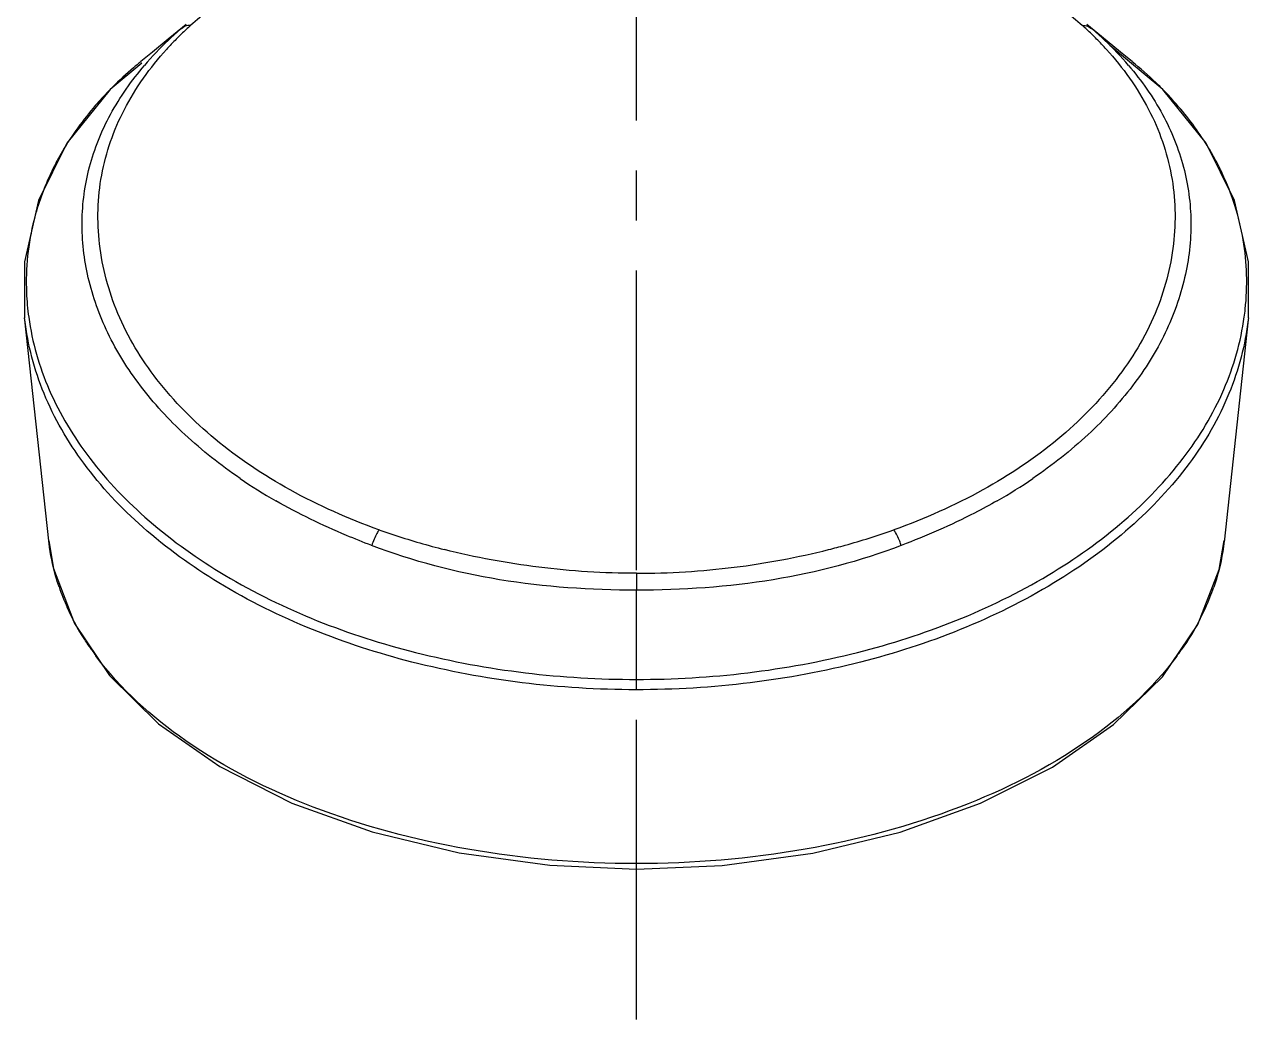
# Model space of a CAD drawing. Header units: millimetres. Extents: x 2881 to 3722, y -1342 to -748.
# Drawn here: x 3233.3 to 3311.1, y -1106.3 to -1043 of the extents above; entities that cross this region are included whole.
import ezdxf

# ---------------------------------------------------------------- set-up
doc = ezdxf.new("R2010")
doc.units = ezdxf.units.MM
doc.linetypes.add('CENTER2', pattern=[28.575, 19.05, -3.175, 3.175, -3.175])
doc.layers.add('CENTER', color=1, linetype='CENTER2')

msp = doc.modelspace()

# ---------------------------------------------------------------- linework, layer by layer
at = {"linetype": 'Continuous'}
for p, q in [((3243.554, -1043.004), (3242.411, -1043.939)), ((3243.248, -1043.258), (3243.537, -1043.017)), ((3243.418, -1043.15), (3243.249, -1043.257)), ((3301.725, -1043.779), (3300.778, -1043.004)), ((3300.794, -1043.017), (3301.084, -1043.258)), ((3300.913, -1043.15), (3301.083, -1043.257)), ((3302.919, -1044.754), (3301.725, -1043.779)), ((3305.625, -1047.144), (3302.248, -1044.333)), ((3303.671, -1045.366), (3302.919, -1044.754)), ((3238.658, -1047.198), (3238.609, -1047.249)), ((3233.281, -1061.681), (3233.279, -1061.663)), ((3233.292, -1061.779), (3233.281, -1061.681)), ((3234.811, -1075.828), (3233.292, -1061.779)), ((3311.04, -1061.778), (3309.51, -1075.928)), ((3311.052, -1061.663), (3311.04, -1061.778)), ((3234.811, -1075.83), (3234.811, -1075.828)), ((3234.822, -1075.928), (3234.811, -1075.83)), ((3255.865, -1075.156), (3255.801, -1075.134)), ((3288.467, -1075.156), (3288.53, -1075.134)), ((3309.197, -1077.655), (3309.521, -1075.822)), ((3272.166, -1077.896), (3272.166, -1078.97)), ((3272.166, -1085.301), (3272.166, -1078.97)), ((3272.166, -1096.701), (3272.166, -1096.355))]:
    msp.add_line(p, q, dxfattribs=at)
for points in [[(3242.411, -1043.939), (3241.412, -1044.754), (3240.661, -1045.366)], [(3240.735, -1045.455), (3238.708, -1047.143), (3235.965, -1050.55), (3234.157, -1054.2), (3233.271, -1058.089), (3233.281, -1061.682)], [(3311.051, -1061.675), (3311.061, -1058.094), (3310.176, -1054.204), (3308.368, -1050.552), (3305.625, -1047.144)], [(3234.811, -1075.83), (3235.119, -1077.595), (3236.445, -1081.086), (3238.684, -1084.402), (3241.786, -1087.462), (3245.681, -1090.19), (3250.254, -1092.503), (3255.368, -1094.344), (3260.887, -1095.671), (3266.667, -1096.461), (3272.166, -1096.701)], [(3272.166, -1096.701), (3277.607, -1096.466), (3283.379, -1095.683), (3288.913, -1094.359), (3294.037, -1092.521), (3298.599, -1090.22), (3302.479, -1087.517), (3305.587, -1084.474), (3307.847, -1081.16), (3309.197, -1077.655)]]:
    msp.add_lwpolyline(points, dxfattribs=at)
for centre, radius, start, end in [((3258.892, -1059.83), 22.538, 131.90575, 133.96781), ((3285.46, -1059.718), 22.442, 45.87323, 47.938), ((3256.419, -1058.822), 20.389, 130.24058, 133.36112), ((3257.926, -1058.824), 21.142, 133.97239, 136.46231), ((3288.062, -1057.145), 18.782, 43.34098, 46.11119), ((3287.902, -1058.834), 20.404, 46.63904, 49.75957), ((3256.396, -1058.792), 20.351, 133.36964, 139.61134), ((3257.213, -1058.141), 20.154, 136.47289, 137.75295), ((3287.873, -1057.323), 19.042, 41.96429, 43.3402), ((3287.98, -1058.75), 20.291, 40.36908, 46.63622), ((3288.571, -1063.926), 23.924, 46.08237, 50.86669), ((3254.802, -1062.926), 22.539, 134.98941, 135.747), ((3289.474, -1062.98), 22.616, 43.71372, 46.06677), ((3289.996, -1062.481), 21.894, 41.14285, 43.71475), ((3251.099, -1060.116), 17.877, 149.58347, 151.72816), ((3293.745, -1059.841), 17.296, 25.2833, 28.36623), ((3294.331, -1059.342), 16.616, 352.18075, 353.88338), ((3265.602, -1044.479), 33.128, 235.77796, 240.39613), ((3277.839, -1043.126), 34.747, 299.77525, 304.18091), ((3247.684, -1074.436), 12.948, 186.61362, 186.93182), ((3296.647, -1074.436), 12.949, 353.02241, 353.38635), ((3249.438, -1073.959), 14.77, 198.93413, 204.45497), ((3294.876, -1073.952), 14.789, 335.42926, 340.98719), ((3252.897, -1071.994), 18.758, 215.05849, 216.4895), ((3291.427, -1071.988), 18.767, 323.46166, 324.9445)]:
    msp.add_arc(centre, radius, start, end, dxfattribs=at)
for points, knots in [([(3248.628, -1039.454), (3247.815, -1040.052), (3246.574, -1040.906), (3244.967, -1042.095), (3244.209, -1042.733), (3243.839, -1043.056)], [0, 0, 0, 0, 0.504977, 0.753857, 1, 1, 1, 1]), ([(3295.701, -1039.453), (3296.514, -1040.051), (3298.163, -1041.182), (3299.75, -1042.404), (3300.494, -1043.057)], [0, 0, 0, 0, 0.504851, 1, 1, 1, 1]), ([(3243.837, -1043.057), (3243.8, -1043.057), (3243.656, -1043.066), (3243.514, -1043.104), (3243.418, -1043.15)], [0, 0, 0, 0, 0.261986, 1, 1, 1, 1]), ([(3300.494, -1043.057), (3300.532, -1043.057), (3300.675, -1043.066), (3300.818, -1043.104), (3300.913, -1043.15)], [0, 0, 0, 0, 0.261998, 1, 1, 1, 1]), ([(3255.801, -1075.134), (3253.861, -1074.429), (3250.195, -1072.823), (3245.395, -1069.602), (3241.614, -1065.815), (3239.044, -1061.558), (3237.83, -1057.048), (3237.956, -1052.53), (3239.463, -1048.233), (3241.254, -1045.744), (3242.298, -1044.59)], [0, 0, 0, 0, 0.154274, 0.297583, 0.429514, 0.551102, 0.664779, 0.773852, 0.883735, 1, 1, 1, 1]), ([(3302.034, -1044.59), (3303.077, -1045.744), (3304.868, -1048.233), (3306.377, -1052.529), (3306.5, -1057.047), (3305.288, -1061.558), (3302.718, -1065.814), (3298.939, -1069.604), (3294.136, -1072.82), (3290.473, -1074.433), (3288.53, -1075.134)], [0, 0, 0, 0, 0.116257, 0.226143, 0.335199, 0.448875, 0.570459, 0.702399, 0.845703, 1, 1, 1, 1]), ([(3240.661, -1045.369), (3240.503, -1045.498), (3239.885, -1046.014), (3239.293, -1046.561), (3238.868, -1046.986)], [0, 0, 0, 0, 0.253413, 1, 1, 1, 1]), ([(3246.971, -1071.87), (3245.737, -1071.026), (3243.457, -1069.223), (3240.586, -1066.119), (3238.476, -1062.741), (3237.205, -1059.186), (3236.785, -1055.57), (3237.266, -1052), (3238.645, -1048.598), (3240.076, -1046.568), (3240.895, -1045.605)], [0, 0, 0, 0, 0.145444, 0.281695, 0.409472, 0.530296, 0.646187, 0.760341, 0.877055, 1, 1, 1, 1]), ([(3303.439, -1045.608), (3304.258, -1046.57), (3305.688, -1048.601), (3307.066, -1052.003), (3307.547, -1055.572), (3307.126, -1059.188), (3305.855, -1062.743), (3303.744, -1066.12), (3300.874, -1069.223), (3298.594, -1071.026), (3297.361, -1071.87)], [0, 0, 0, 0, 0.122957, 0.239661, 0.353821, 0.469714, 0.590538, 0.718318, 0.854561, 1, 1, 1, 1]), ([(3238.609, -1047.249), (3238.322, -1047.545), (3237.238, -1048.729), (3236.286, -1050.036), (3235.682, -1051.065)], [0, 0, 0, 0, 0.256989, 1, 1, 1, 1]), ([(3308.964, -1051.624), (3308.796, -1051.313), (3308.072, -1050.062), (3307.202, -1048.898), (3306.484, -1048.076)], [0, 0, 0, 0, 0.24467, 1, 1, 1, 1]), ([(3235.354, -1051.648), (3235.192, -1051.95), (3234.587, -1053.157), (3234.128, -1054.439), (3233.88, -1055.416)], [0, 0, 0, 0, 0.253455, 1, 1, 1, 1]), ([(3310.852, -1061.112), (3311.01, -1059.645), (3310.926, -1056.648), (3310.016, -1053.792), (3309.384, -1052.454)], [0, 0, 0, 0, 0.499334, 1, 1, 1, 1]), ([(3233.88, -1055.416), (3233.497, -1056.922), (3233.281, -1059.028), (3233.469, -1061.097), (3233.541, -1061.616)], [0, 0, 0, 0, 0.747902, 1, 1, 1, 1]), ([(3272.141, -1085.301), (3269.721, -1085.3), (3264.919, -1085.003), (3255.85, -1083.32), (3247.519, -1080.059), (3240.785, -1075.208), (3236.959, -1071.14), (3234.343, -1066.637), (3233.476, -1063.382), (3233.292, -1061.779)], [0, 0, 0, 0, 0.147854, 0.292859, 0.562835, 0.684907, 0.797387, 0.901411, 1, 1, 1, 1]), ([(3233.541, -1061.616), (3233.76, -1063.199), (3234.684, -1066.403), (3237.351, -1070.816), (3241.189, -1074.793), (3247.881, -1079.533), (3258.345, -1083.578), (3267.453, -1084.644), (3272.166, -1084.644)], [0, 0, 0, 0, 0.098916, 0.203294, 0.316157, 0.438459, 0.708357, 1, 1, 1, 1]), ([(3311.04, -1061.778), (3310.855, -1063.383), (3309.988, -1066.64), (3307.367, -1071.147), (3303.535, -1075.218), (3296.792, -1080.07), (3288.45, -1083.329), (3279.371, -1085.008), (3274.564, -1085.301), (3272.141, -1085.3)], [0, 0, 0, 0, 0.098576, 0.202593, 0.315075, 0.437156, 0.707155, 0.85216, 1, 1, 1, 1]), ([(3272.166, -1084.644), (3276.88, -1084.644), (3285.991, -1083.577), (3296.458, -1079.529), (3303.151, -1074.787), (3306.987, -1070.807), (3309.653, -1066.391), (3310.575, -1063.186), (3310.792, -1061.602)], [0, 0, 0, 0, 0.291664, 0.561566, 0.683863, 0.796717, 0.901086, 1, 1, 1, 1]), ([(3255.336, -1076.126), (3254.797, -1075.923), (3252.712, -1075.092), (3250.687, -1074.109), (3249.236, -1073.283)], [0, 0, 0, 0, 0.256298, 1, 1, 1, 1]), ([(3295.096, -1073.283), (3294.62, -1073.554), (3292.646, -1074.622), (3290.584, -1075.526), (3288.996, -1076.126)], [0, 0, 0, 0, 0.243567, 1, 1, 1, 1]), ([(3255.801, -1075.134), (3255.755, -1075.208), (3255.574, -1075.525), (3255.427, -1075.863), (3255.336, -1076.126)], [0, 0, 0, 0, 0.238353, 1, 1, 1, 1]), ([(3255.865, -1075.156), (3256.197, -1075.271), (3257.546, -1075.726), (3258.914, -1076.125), (3259.954, -1076.388)], [0, 0, 0, 0, 0.247061, 1, 1, 1, 1]), ([(3284.378, -1076.388), (3284.726, -1076.3), (3286.103, -1075.936), (3287.461, -1075.504), (3288.467, -1075.156)], [0, 0, 0, 0, 0.252438, 1, 1, 1, 1]), ([(3288.996, -1076.126), (3288.965, -1076.037), (3288.835, -1075.695), (3288.673, -1075.365), (3288.53, -1075.134)], [0, 0, 0, 0, 0.257067, 1, 1, 1, 1]), ([(3235.467, -1078.752), (3235.389, -1078.526), (3235.106, -1077.626), (3234.915, -1076.697), (3234.83, -1075.999)], [0, 0, 0, 0, 0.253421, 1, 1, 1, 1]), ([(3272.166, -1078.97), (3269.259, -1078.971), (3263.53, -1078.589), (3257.956, -1077.131), (3255.335, -1076.127)], [0, 0, 0, 0, 0.508775, 1, 1, 1, 1]), ([(3272.166, -1077.896), (3270.092, -1077.901), (3265.98, -1077.635), (3261.926, -1076.892), (3259.954, -1076.388)], [0, 0, 0, 0, 0.504644, 1, 1, 1, 1]), ([(3288.996, -1076.127), (3286.375, -1077.131), (3280.801, -1078.589), (3275.073, -1078.971), (3272.166, -1078.97)], [0, 0, 0, 0, 0.491225, 1, 1, 1, 1]), ([(3272.166, -1077.896), (3274.24, -1077.893), (3278.353, -1077.646), (3282.403, -1076.883), (3284.378, -1076.388)], [0, 0, 0, 0, 0.504663, 1, 1, 1, 1]), ([(3309.5, -1076.009), (3309.472, -1076.241), (3309.331, -1077.177), (3309.09, -1078.097), (3308.859, -1078.77)], [0, 0, 0, 0, 0.247284, 1, 1, 1, 1]), ([(3237.543, -1082.769), (3237.39, -1082.551), (3236.813, -1081.689), (3236.311, -1080.776), (3235.992, -1080.073)], [0, 0, 0, 0, 0.256147, 1, 1, 1, 1]), ([(3308.326, -1080.101), (3308.222, -1080.33), (3307.773, -1081.253), (3307.235, -1082.133), (3306.79, -1082.768)], [0, 0, 0, 0, 0.244456, 1, 1, 1, 1]), ([(3272.166, -1096.355), (3268.578, -1096.355), (3261.581, -1095.774), (3251.832, -1093.193), (3243.669, -1089.119), (3239.372, -1085.252), (3237.816, -1083.149)], [0, 0, 0, 0, 0.283775, 0.552263, 0.793047, 1, 1, 1, 1]), ([(3306.505, -1083.162), (3304.948, -1085.263), (3300.651, -1089.126), (3292.49, -1093.196), (3282.745, -1095.774), (3275.751, -1096.355), (3272.166, -1096.355)], [0, 0, 0, 0, 0.206991, 0.447789, 0.71626, 1, 1, 1, 1])]:
    msp.add_open_spline(points, degree=3, knots=knots, dxfattribs=at)
at = {"layer": 'CENTER'}
msp.add_line((3272.176, -1106.268), (3272.176, -953.009), dxfattribs=at)

doc.saveas('drawing.dxf')
